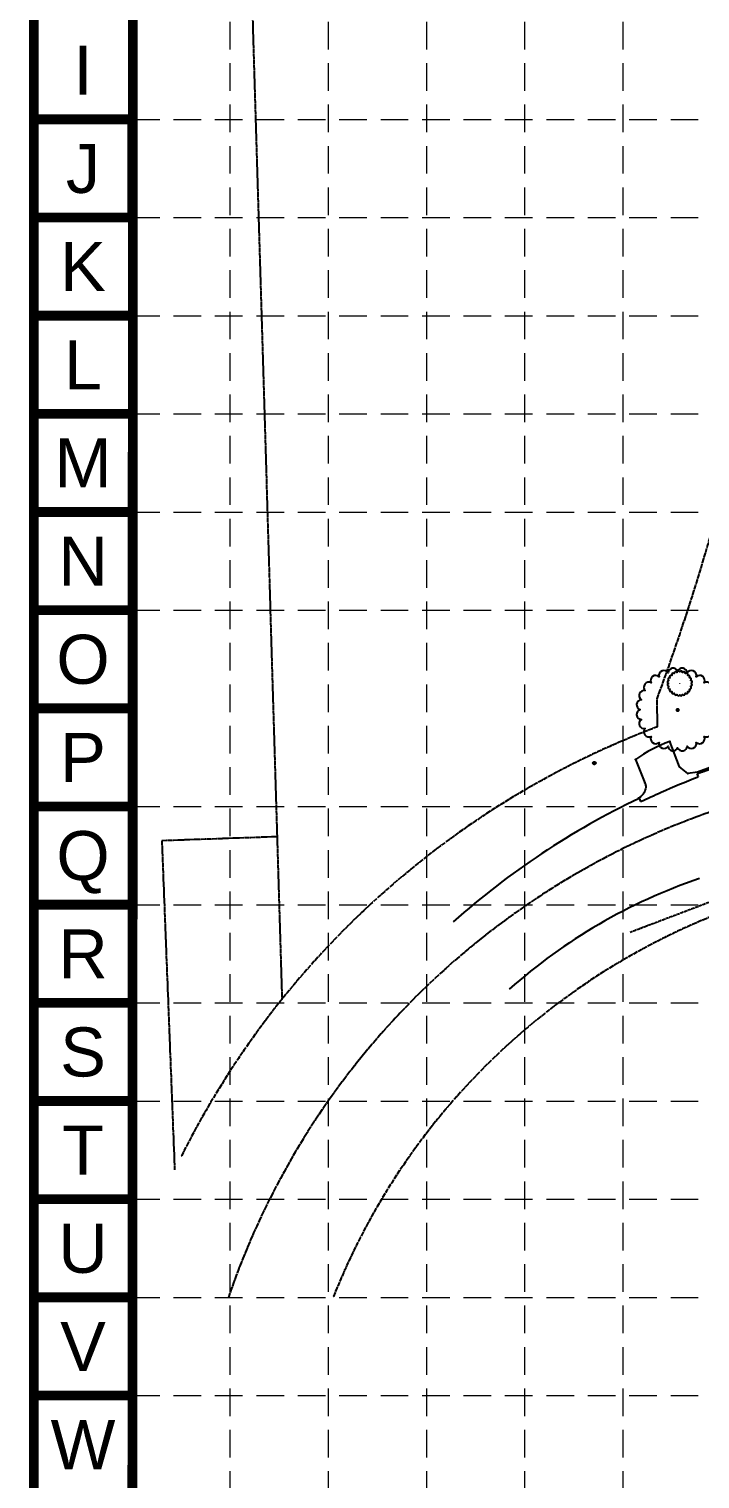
# Model space of a CAD drawing. Header units: inches. Extents: x 2599285 to 2601849, y 7031355 to 7032959.
# Drawn here: x 2599285 to 2599559, y 7032003 to 7032594 of the extents above; entities that cross this region are included whole.
import ezdxf
from ezdxf.enums import TextEntityAlignment as Align

# ---------------------------------------------------------------- set-up
doc = ezdxf.new("R2010")
doc.units = ezdxf.units.IN
doc.header["$MEASUREMENT"] = 0
for name, pattern in [('DASHED', [0.8, 0.75, -0.05]), ('HIDDEN', [0.375, 0.25, -0.125]), ('R.O.W. Cornelius$0$CENTER', [2.7, 2.5, -0.05, 0.1, -0.05]), ('R.O.W. Cornelius$0$PHANTOM', [2.1, 1.75, -0.05, 0.1, -0.05, 0.1, -0.05]), ('SCREEK', [1.04, 0.9, -0.035, 0, -0.035, 0, -0.035, 0, -0.035])]:
    doc.linetypes.add(name, pattern=pattern)
for name, color, linetype in [('BASE', 7, 'Continuous'), ('DITCH', 7, 'SCREEK'), ('EASPH-PVMT', 7, 'Continuous'), ('EWAT', 150, 'DASHED'), ('GRID', 254, 'HIDDEN'), ('GUT', 8, 'DASHED'), ('R.O.W. Cornelius$0$CL', 7, 'R.O.W. Cornelius$0$CENTER'), ('R.O.W. Cornelius$0$ROW', 192, 'R.O.W. Cornelius$0$PHANTOM'), ('TREE', 7, 'Continuous'), ('TREET', 250, 'Continuous')]:
    doc.layers.add(name, color=color, linetype=linetype)
doc.styles.get("Standard").update_dxf_attribs({"font": 'ARIAL.TTF'})
doc.linetypes.add('ASPH-E', pattern='A,0.45,-0.05,0.9,[138,ltypeshp.shx,S=0.013,R=0,X=0,Y=0],0.45', length=1.85)
doc.linetypes.add('ASPH-E2', pattern='A,0.45,-0.05,0.9,[138,ltypeshp.shx,S=-0.013,R=0,X=0,Y=0],0.45', length=1.85)

# ---------------------------------------------------------------- blocks, each defined once
blk = doc.blocks.new('treet')
at = {"layer": 'TREET', "const_width": 0.5}
blk.add_lwpolyline([(-0.25, 0, 1), (0.25, 0, 1)], format="xyb", close=True, dxfattribs=at)

msp = doc.modelspace()

# ---------------------------------------------------------------- linework, layer by layer
at = {"layer": 'BASE', "const_width": 4}
for points in [[(2599287.39, 7031357.18), (2601847.39, 7031357.18), (2601847.39, 7032957.18), (2599287.39, 7032957.18)], [(2599327.31, 7031397.16), (2601807.51, 7031397.1), (2601807.45, 7032917.19), (2599327.81, 7032917.24)]]:
    msp.add_lwpolyline(points, close=True, dxfattribs=at)
for points in [[(2599327.39, 7032557.18), (2599287.39, 7032557.18)], [(2599327.39, 7032517.18), (2599327.39, 7032557.18)], [(2599327.39, 7032517.18), (2599287.39, 7032517.18)], [(2599327.39, 7032477.18), (2599287.39, 7032477.18)], [(2599327.39, 7032437.18), (2599287.39, 7032437.18)], [(2599327.39, 7032397.18), (2599287.39, 7032397.18)], [(2599327.39, 7032357.18), (2599287.39, 7032357.18)], [(2599327.39, 7032317.18), (2599287.39, 7032317.18)], [(2599327.39, 7032277.18), (2599287.39, 7032277.18)], [(2599327.39, 7032237.18), (2599287.39, 7032237.18)], [(2599327.39, 7032197.18), (2599287.39, 7032197.18)], [(2599327.39, 7032157.18), (2599287.39, 7032157.18)], [(2599327.39, 7032117.18), (2599287.39, 7032117.18)], [(2599327.39, 7032077.18), (2599287.39, 7032077.18)], [(2599327.39, 7032037.18), (2599287.39, 7032037.18)]]:
    msp.add_lwpolyline(points, dxfattribs=at)
at = {"layer": 'DITCH'}
msp.add_line((2599592.22, 7032249.43), (2599530.28, 7032225.9), dxfattribs=at)
at = {"layer": 'EASPH-PVMT', "linetype": 'ASPH-E2'}
for p, q in [((2599550.31, 7032293.3), (2599546.41, 7032303.69)), ((2599532.37, 7032296.35), (2599536.28, 7032286.84)), ((2599557.36, 7032290.68), (2599557.9, 7032289.29)), ((2599534.46, 7032281.17), (2599533.68, 7032280.61)), ((2599534.85, 7032281.48), (2599534.46, 7032281.17)), ((2599535.2, 7032281.83), (2599534.85, 7032281.48)), ((2599535.52, 7032282.21), (2599535.2, 7032281.83)), ((2599535.8, 7032282.62), (2599535.52, 7032282.21)), ((2599536.04, 7032283.05), (2599535.8, 7032282.62)), ((2599536.24, 7032283.5), (2599536.04, 7032283.05)), ((2599536.4, 7032283.97), (2599536.24, 7032283.5)), ((2599536.28, 7032286.84), (2599536.44, 7032286.38)), ((2599536.51, 7032284.45), (2599536.4, 7032283.97)), ((2599536.44, 7032286.38), (2599536.54, 7032285.9)), ((2599536.57, 7032284.93), (2599536.51, 7032284.45)), ((2599536.54, 7032285.9), (2599536.58, 7032285.42)), ((2599536.58, 7032285.42), (2599536.57, 7032284.93)), ((2599533.94, 7032280.61), (2599534.49, 7032279.22))]:
    msp.add_line(p, q, dxfattribs=at)
at = {"layer": 'EASPH-PVMT', "linetype": 'ASPH-E'}
for p, q in [((2599553.75, 7032290.61), (2599550.31, 7032293.3)), ((2599571.41, 7032296.17), (2599557.71, 7032291.24)), ((2599557.71, 7032291.24), (2599553.75, 7032290.61))]:
    msp.add_line(p, q, dxfattribs=at)
at = {"layer": 'EASPH-PVMT', "linetype": 'ASPH-E2'}
for centre, radius, start, end in [((2599567.03, 7032247.22), 60.12, 110.06324, 125.20228), ((2599674.22, 7031987.1), 325.24, 115.56333, 131.62386), ((2599631.34, 7032033.46), 226.4, 108.77229, 131.60992)]:
    msp.add_arc(centre, radius, start, end, dxfattribs=at)
at = {"layer": 'EASPH-PVMT', "linetype": 'ASPH-E2', "extrusion": (0, 0, -1)}
for centre, radius, start, end in [((-2599690.78, 7031949.87), 364.5, 66.05685, 68.62088), ((-2599771.27, 7031767.35), 563.98, 65.17538, 66.10783)]:
    msp.add_arc(centre, radius, start, end, dxfattribs=at)
at = {"layer": 'EASPH-PVMT', "linetype": 'ASPH-E2'}
for p in [(2599546.41, 7032303.69, 530.18), (2599532.37, 7032296.35, 529.91), (2599550.31, 7032293.3, 530.16), (2599550.31, 7032293.3, 530.16), (2599553.75, 7032290.61, 530.28), (2599557.71, 7032291.24, 530.29), (2599534.46, 7032281.17, 529.75), (2599536.28, 7032286.84, 529.78), (2599533.68, 7032280.61, 529.77)]:
    msp.add_point(p, dxfattribs=at)
at = {"layer": 'EWAT', "color": 145}
for p, q in [((2599515.25, 7032295.27), (2599516.04, 7032294.47)), ((2599515.25, 7032294.47), (2599516.04, 7032295.27))]:
    msp.add_line(p, q, dxfattribs=at)
msp.add_circle((2599515.65, 7032294.87), 0.562, dxfattribs=at)
at = {"layer": 'GRID', "color": 252, "linetype": 'HIDDEN', "lineweight": 0, "ltscale": 45}
for p, q in [((2599367.26, 7032917.56), (2599367.26, 7031517)), ((2599407.26, 7032917.56), (2599407.26, 7031517)), ((2599447.26, 7032917.56), (2599447.26, 7031517)), ((2599487.26, 7032917.56), (2599487.26, 7031517)), ((2599527.26, 7032917.56), (2599527.26, 7031517)), ((2599327.39, 7032557.18), (2601807.39, 7032557.18)), ((2599327.39, 7032517.18), (2601807.39, 7032517.18)), ((2599327.39, 7032477.18), (2601807.39, 7032477.18)), ((2599327.39, 7032437.18), (2601807.39, 7032437.18)), ((2599327.39, 7032397.18), (2601807.39, 7032397.18)), ((2599327.39, 7032357.18), (2601807.39, 7032357.18)), ((2599327.39, 7032277.18), (2601807.39, 7032277.18)), ((2599327.39, 7032237.18), (2601807.39, 7032237.18)), ((2599327.39, 7032197.18), (2601807.39, 7032197.18)), ((2599327.39, 7032157.18), (2601807.39, 7032157.18)), ((2599327.39, 7032117.18), (2601807.39, 7032117.18)), ((2599327.39, 7032077.18), (2601807.39, 7032077.18)), ((2599327.39, 7032037.18), (2601807.39, 7032037.18))]:
    msp.add_line(p, q, dxfattribs=at)
at = {"layer": 'GUT'}
msp.add_line((2599571.6, 7032295.38), (2599557.99, 7032290.58), dxfattribs=at)
msp.add_point((2599557.99, 7032290.58, 529.8), dxfattribs=at)
at = {"layer": 'R.O.W. Cornelius$0$CL'}
msp.add_arc((2599667.97, 7031974.38, 1027.17), 318.39, 90.80402, 161.16335, dxfattribs=at)
at = {"layer": 'R.O.W. Cornelius$0$ROW', "color": 252}
for p, q in [((2599376.09, 7032610.65, 1027.17), (2599388.41, 7032198.63, 1027.17)), ((2599541.41, 7032309.68, 1027.17), (2599541.22, 7032321.05, 1027.17)), ((2599386.43, 7032264.86, 1027.17), (2599339.49, 7032263.22, 1027.17)), ((2599339.49, 7032263.22, 1027.17), (2599344.71, 7032129.12, 1027.17))]:
    msp.add_line(p, q, dxfattribs=at)
for centre, radius, start, end in [((2598664.2, 7032645.18, 1027.17), 935, 339.71645, 1.37652), ((2599667.97, 7031974.38, 1027.17), 358.39, 110.67878, 153.43929), ((2599667.97, 7031974.38, 1027.17), 278.39, 105.5515, 158.32987)]:
    msp.add_arc(centre, radius, start, end, dxfattribs=at)
at = {"layer": 'TREE'}
for points in [[(2599564.92, 7032316.7, 0.836526), (2599564.39, 7032320.7, 0.836526), (2599562.85, 7032324.42, 0.836526), (2599560.39, 7032327.62, 0.836526), (2599557.19, 7032330.08, 0.836526), (2599553.47, 7032331.62, 0.832239), (2599549.6, 7032332.24, 0.832239), (2599545.74, 7032331.62, 0.836526), (2599542.01, 7032330.08, 0.836526), (2599538.81, 7032327.62, 0.836526), (2599536.36, 7032324.42, 0.836526), (2599534.82, 7032320.7, 0.836526), (2599534.29, 7032316.7, 0.836526), (2599534.82, 7032312.7, 0.836526), (2599536.36, 7032308.98, 0.836526), (2599538.81, 7032305.78, 0.836526), (2599542.01, 7032303.32, 0.836526), (2599545.74, 7032301.78, 0.832239), (2599549.6, 7032301.15, 0.832239), (2599553.47, 7032301.78, 0.836526), (2599557.19, 7032303.32, 0.836526), (2599560.39, 7032305.78, 0.836526), (2599562.85, 7032308.98, 0.836526), (2599564.39, 7032312.7, 0.836526)], [(2599555.05, 7032327.35, 0.836526), (2599554.89, 7032328.55, 0.836526), (2599554.43, 7032329.66, 0.836526), (2599553.69, 7032330.62, 0.836526), (2599552.73, 7032331.36, 0.836526), (2599551.61, 7032331.82, 0.832239), (2599550.45, 7032332.01, 0.832239), (2599549.29, 7032331.82, 0.836526), (2599548.18, 7032331.36, 0.836526), (2599547.22, 7032330.62, 0.836526), (2599546.48, 7032329.66, 0.836526), (2599546.02, 7032328.55, 0.836526), (2599545.86, 7032327.35, 0.836526), (2599546.02, 7032326.15, 0.836526), (2599546.48, 7032325.03, 0.836526), (2599547.22, 7032324.07, 0.836526), (2599548.18, 7032323.33, 0.836526), (2599549.29, 7032322.87, 0.832239), (2599550.45, 7032322.68, 0.832239), (2599551.61, 7032322.87, 0.836526), (2599552.73, 7032323.33, 0.836526), (2599553.69, 7032324.07, 0.836526), (2599554.43, 7032325.03, 0.836526), (2599554.89, 7032326.15, 0.836526)]]:
    msp.add_lwpolyline(points, format="xyb", close=True, dxfattribs=at)

# ---------------------------------------------------------------- block references
at = {"layer": 'TREET'}
for p, xscale, yscale, zscale in [((2599550.45, 7032327.29), 0.4997999998740852, 0.4998000003397465, 0.4998), ((2599549.6, 7032316.52), 1.666000000201166, 1.666000000201166, 1.666)]:
    msp.add_blockref('treet', p, dxfattribs=dict(at, xscale=xscale, yscale=yscale, zscale=zscale))

# ---------------------------------------------------------------- texts
at = {"layer": 'BASE'}
for s, p in [('I', (2599307.39, 7032577.18)), ('J', (2599307.39, 7032537.18)), ('K', (2599307.39, 7032497.18)), ('L', (2599307.39, 7032457.18)), ('M', (2599307.39, 7032417.18)), ('N', (2599307.39, 7032377.18)), ('O', (2599307.39, 7032337.18)), ('P', (2599307.39, 7032297.18)), ('Q', (2599307.39, 7032257.18)), ('R', (2599307.39, 7032217.18)), ('S', (2599307.39, 7032177.18)), ('T', (2599307.39, 7032137.18)), ('U', (2599307.39, 7032097.18)), ('V', (2599307.39, 7032057.18)), ('W', (2599307.39, 7032017.18))]:
    msp.add_text(s, height=20, dxfattribs=at).set_placement(p, align=Align.MIDDLE_CENTER)

doc.saveas('drawing.dxf')
